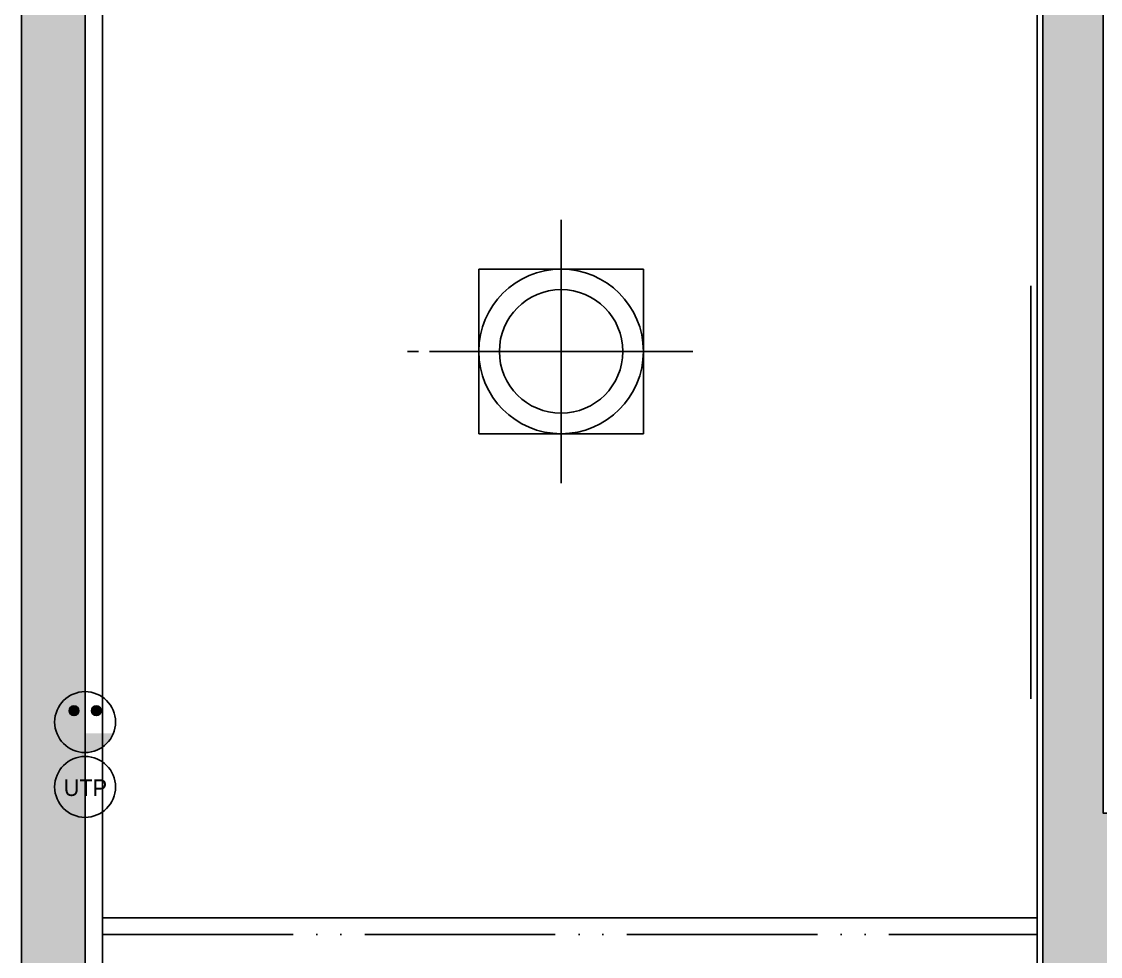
# Model space of a CAD drawing. Header units: millimetres. Extents: x 0 to 460316, y -63250 to 103204.
# Drawn here: x 186624 to 190020, y 28496 to 31439 of the extents above; entities that cross this region are included whole.
import ezdxf

# ---------------------------------------------------------------- set-up
doc = ezdxf.new("R2010")
doc.units = ezdxf.units.MM
doc.header["$LTSCALE"] = 25
doc.linetypes.add('ACAD_ISO05W100', pattern=[33, 24, -3, 0, -3, 0, -3])
for name, color, linetype in [('06-LIGHT', 4, 'Continuous'), ('2-con', 2, 'Continuous'), ('ac-furniture', 152, 'Continuous'), ('ac-Ref', 8, 'Continuous'), ('ac-wall-fin', 3, 'Continuous'), ('CEIL-LIGHT', 7, 'Continuous'), ('HAT', 8, 'Continuous'), ('U-LANP', 6, 'Continuous'), ('설비', 140, 'Continuous')]:
    doc.layers.add(name, color=color, linetype=linetype)
doc.styles.add('코레일둥고', font='Korail_Round_Gothic_Medium.ttf')

# ---------------------------------------------------------------- blocks, each defined once
blk = doc.blocks.new('egoo')
at = {"layer": '설비'}
h = blk.add_hatch(color=140, dxfattribs=at)
edge = h.paths.add_edge_path()
edge.add_arc((1015645.3, 443433.7), 22.3, 0, 360)
h = blk.add_hatch(color=140, dxfattribs=at)
edge = h.paths.add_edge_path()
edge.add_arc((1015747.7, 443433.7), 22.3, 0, 360)
h = blk.add_hatch(color=140, dxfattribs=at)
edge = h.paths.add_edge_path()
edge.add_line((1015826.3, 443329.1), (1015566.6, 443329.1))
edge.add_ellipse((1015696.5, 443381.5), major_axis=(99, 99), ratio=1, start_angle=156.9578, end_angle=293.0422)
at = {"layer": '설비', "color": 140}
for centre, radius in [((1015696.5, 443381.5), 140), ((1015645.3, 443433.7), 22.3), ((1015747.7, 443433.7), 22.3)]:
    blk.add_circle(centre, radius, dxfattribs=at)

msp = doc.modelspace()

# ---------------------------------------------------------------- hatches: boundary and pattern name
at = {"layer": 'ac-Ref'}
h = msp.add_hatch(color=256, dxfattribs=at)
h.dxf.hatch_style = 1
h.paths.add_polyline_path([(190288.9, 37157.75), (189743.9, 37157.75), (189743.9, 38167.75), (190308.9, 38167.75), (190308.9, 38367.75), (189543.9, 38367.75), (189543.9, 36957.75), (190018.9, 36957.75), (190018.9, 33784.45), (190288.9, 33784.45)])
h.paths.add_polyline_path([(193178.9, 36324.45), (193178.9, 38569.45), (192948.9, 38569.45), (192948.9, 38167.75), (192988.9, 38167.75), (192988.9, 33992.75), (191218.9, 33992.75), (191218.9, 33784.45), (193178.9, 33784.45)])
h.paths.add_polyline_path([(197156.9, 36197.45), (197423.9, 36197.45), (197423.9, 36398.33), (197158.9, 36398.33), (197158.9, 37169.45), (196290.9, 37169.45), (196290.9, 36969.45), (196980.9, 36969.45), (196980.9, 33994.45), (196168.9, 33994.45), (196168.9, 33859.45), (197163.9, 33859.45), (197163.9, 34059.45), (197156.9, 34059.45)])
h.paths.add_polyline_path([(198923.9, 38424.45), (197948.9, 38424.45), (197948.9, 38224.45), (198723.9, 38224.45), (198723.9, 37434.45), (198088.9, 37434.45), (198088.9, 36398.33), (198003.9, 36398.33), (198003.9, 36197.45), (198638.9, 36197.45), (198638.9, 34059.45), (198638.9, 33859.45), (198648.9, 33859.45), (198648.9, 28919.45), (197861.9, 28919.45), (197861.9, 28727.45), (198814.9, 28727.45), (198814.9, 27647.45), (197924.9, 27647.45), (197924.9, 27447.45), (198923.9, 27447.45)])
h.paths.add_polyline_path([(195090.9, 37169.45), (194565.9, 37169.45), (194565.9, 36324.45), (194840.9, 36324.45), (194840.9, 36969.45), (195090.9, 36969.45)])
h.paths.add_polyline_path([(196833.9, 32699.45), (195783.9, 32699.45), (195783.9, 32499.45), (196833.9, 32499.45)])
h.paths.add_polyline_path([(194756.9, 32699.45), (194546.9, 32699.45), (194546.9, 28727.45), (195161.9, 28727.45), (195161.9, 28919.45), (194756.9, 28919.45)])
h.paths.add_polyline_path([(194836.9, 27647.45), (194636.9, 27647.45), (194636.9, 27077.45), (194836.9, 27077.45)])
h.paths.add_polyline_path([(190116.9, 28747.45), (190746.9, 28747.45), (190746.9, 28947.45), (190028.9, 28947.45), (190028.9, 32402.45), (189838.9, 32402.45), (189838.9, 27462.45), (189823.9, 27462.45), (189823.9, 27262.45), (189916.9, 27262.45), (189916.9, 27077.45), (190836.9, 27077.45), (190836.9, 27277.45), (190116.9, 27277.45)])
h.paths.add_polyline_path([(186823.9, 32202.45), (188908.9, 32202.45), (188908.9, 32402.45), (186858.9, 32402.45), (186858.9, 34567.45), (188458.9, 34567.45), (188458.9, 33167.45), (188658.9, 33167.45), (188658.9, 35164.45), (189078.9, 35164.45), (189078.9, 35364.45), (188458.9, 35364.45), (188458.9, 34737.45), (186623.9, 34737.45), (186623.9, 27262.45), (187243.9, 27262.45), (187243.9, 27462.45), (186823.9, 27462.45)])

# ---------------------------------------------------------------- linework, layer by layer
at = {"layer": '06-LIGHT', "color": 10, "linetype": 'ACAD_ISO05W100'}
msp.add_line((186878.9, 28565.27), (189820.9, 28565.27), dxfattribs=at)
at = {"layer": '2-con'}
for points in [[(188908.9, 32402.45), (188908.9, 32202.45), (186823.9, 32202.45), (186823.9, 27462.45), (187243.9, 27462.45), (187243.9, 27262.45), (186623.9, 27262.45), (186623.9, 34737.45), (188458.9, 34737.45), (188458.9, 35364.45), (189078.9, 35364.45), (189078.9, 35164.45), (188658.9, 35164.45), (188658.9, 33167.45), (188458.9, 33167.45), (188458.9, 34567.45), (186858.9, 34567.45), (186858.9, 32402.45), (188908.9, 32402.45)], [(189838.9, 32402.45), (189838.9, 27462.45), (189823.9, 27462.45), (189823.9, 27262.45), (189916.9, 27262.45), (189916.9, 27077.45), (190836.9, 27077.45), (190836.9, 27277.45), (190116.9, 27277.45), (190116.9, 28747.45), (190746.9, 28747.45), (190746.9, 28947.45), (190028.9, 28947.45), (190028.9, 32402.45), (189838.9, 32402.45)]]:
    msp.add_lwpolyline(points, dxfattribs=at)
at = {"layer": 'ac-furniture'}
msp.add_line((189800.9, 30607.45), (189800.9, 29307.45), dxfattribs=at)
at = {"layer": 'ac-wall-fin'}
for p, q in [((186878.9, 32184.45), (186878.9, 27507.45)), ((189820.9, 32174.45), (189820.9, 27517.67))]:
    msp.add_line(p, q, dxfattribs=at)
at = {"layer": 'CEIL-LIGHT'}
msp.add_line((186878.9, 28617.67), (189820.9, 28617.67), dxfattribs=at)
at = {"layer": 'HAT', "color": 1}
for p, q in [((188322.4, 30815.2), (188322.4, 29986.15)), ((188063.33, 30659.75), (188581.48, 30659.75)), ((188063.33, 30659.75), (188063.33, 30141.59)), ((188581.48, 30141.59), (188581.48, 30659.75)), ((187838.79, 30400.67), (187873.34, 30400.67)), ((188736.93, 30400.67), (187907.88, 30400.67)), ((188581.48, 30141.59), (188063.33, 30141.59))]:
    msp.add_line(p, q, dxfattribs=at)
at = {"layer": 'U-LANP', "color": 4}
msp.add_circle((188322.4, 30400.67), 259.08, dxfattribs=at)
at = {"layer": 'U-LANP', "color": 8}
msp.add_circle((188322.4, 30400.67), 194.31, dxfattribs=at)
at = {"layer": '설비', "color": 140}
msp.add_circle((186823.9, 29029.95), 95.83, dxfattribs=at)

# ---------------------------------------------------------------- block references
at = {"layer": '설비', "color": 140, "xscale": 0.6845238224412213, "yscale": 0.6845238224412213, "zscale": 0.6845238224412213}
msp.add_blockref('egoo', (-508444.54, -274271.22), dxfattribs=at)

# ---------------------------------------------------------------- texts
at = {"layer": '설비', "color": 140, "style": '코레일둥고'}
msp.add_text('UTP', height=52.083, dxfattribs=at).set_placement((186756.77, 29001.39))

doc.saveas('drawing.dxf')
